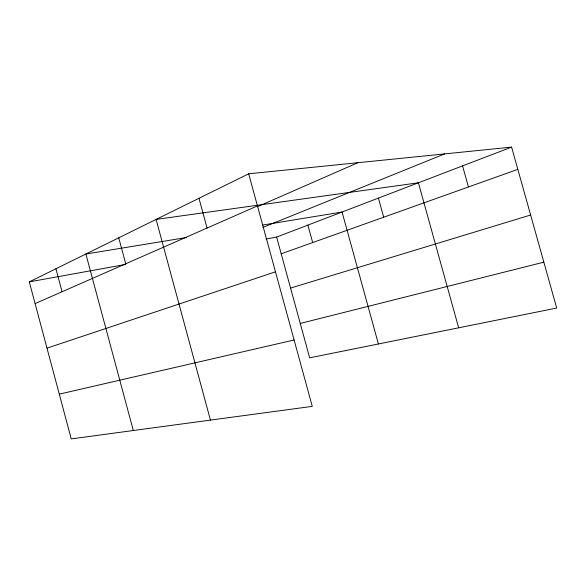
<?xml version="1.0" encoding="UTF-8"?>
<svg xmlns="http://www.w3.org/2000/svg" width="586" height="586" viewBox="0 0 586 586"><rect width="100%" height="100%" fill="white"/><g stroke="black" fill="none" stroke-linecap="round" stroke-linejoin="round"><path stroke-width="0.88" d="M248.676 173.8L312.265 406.369L71.243 438.892L29.3 281.881L248.676 173.8L511.6 147.108L556.7 308.053L309.664 357.826L276.629 237.081L511.6 147.108M35.101 303.592L257.459 205.906M257.335 206.755L357.841 162.718M262.88 227.441L444.642 153.906M281.199 253.789L517.834 169.354M46.997 348.143L275.479 271.831M290.575 288.063L530.63 215.018M300.259 323.435L543.845 262.176M59.289 394.144L294.113 339.99M29.3 281.881L125.741 264.418M266.022 239.007L276.629 237.081M186.604 237.506L85.878 254.009L133.315 430.52M262.403 225.083L342.063 212.029L378.41 343.975M462.559 165.882L468.441 186.978M458.655 327.808L418.397 182.795L156.096 219.413L210.44 420.111M378.424 198.105L383.705 217.216M307.884 225.112L312.675 242.56M198.976 198.288L207.07 228.042M118.731 237.821L125.726 263.773M55.934 268.762L62.087 291.74"/></g></svg>
